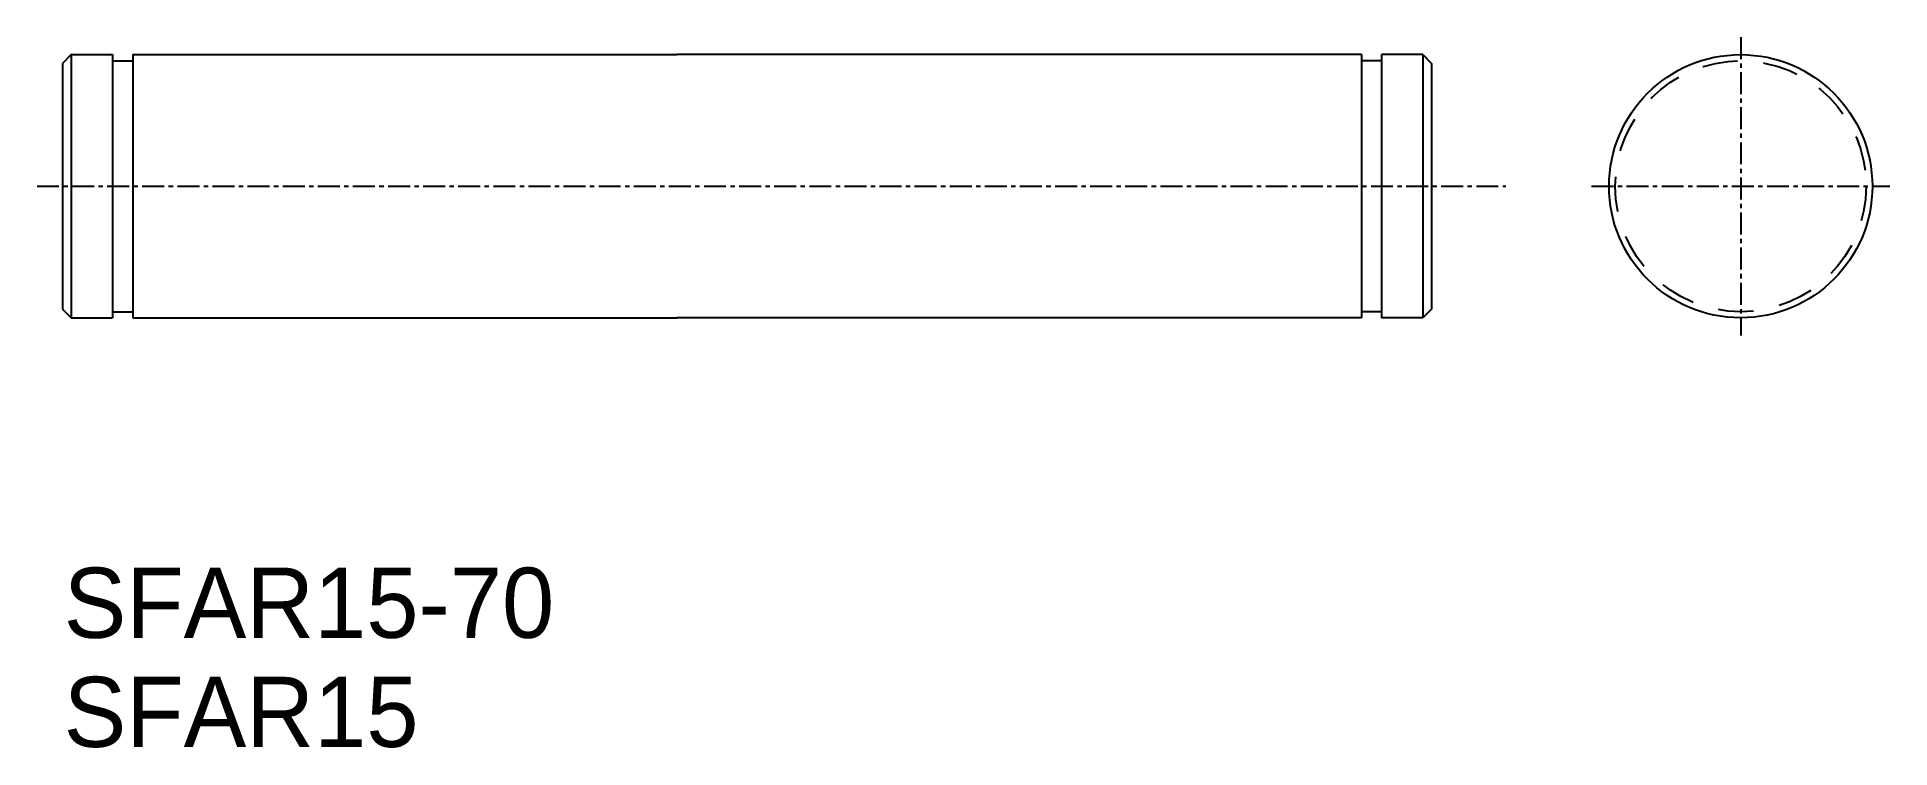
# Model space of a CAD drawing. Extents: x 262 to 367, y 76 to 117.
import ezdxf

# ---------------------------------------------------------------- set-up
doc = ezdxf.new("R2010")
doc.units = 0
doc.linetypes.add('CENTER', pattern=[2, 1.25, -0.25, 0.25, -0.25])
doc.linetypes.add('DASHED', pattern=[3.5, 2, -1.5])
doc.layers.get('0').update_dxf_attribs({"linetype": 'CONTINUOUS'})
doc.layers.add('CENTER', color=1, linetype='CENTER')

msp = doc.modelspace()

# ---------------------------------------------------------------- linework, layer by layer
at = {"color": 7, "linetype": 'CONTINUOUS'}
for p, q in [((263.78, 115.7), (263.28, 115.2)), ((263.28, 115.2), (263.28, 101.2)), ((263.78, 115.7), (263.78, 100.7)), ((263.78, 115.7), (266.13, 115.7)), ((266.13, 115.7), (266.13, 100.7)), ((266.13, 115.35), (267.28, 115.35)), ((267.28, 115.7), (298.28, 115.7)), ((267.28, 115.7), (267.28, 100.7)), ((337.28, 115.7), (298.28, 115.7)), ((337.28, 115.7), (337.28, 100.7)), ((338.43, 115.35), (337.28, 115.35)), ((338.43, 115.7), (338.43, 100.7)), ((340.78, 115.7), (338.43, 115.7)), ((340.78, 115.7), (340.78, 100.7)), ((340.78, 115.7), (341.28, 115.2)), ((341.28, 115.2), (341.28, 101.2)), ((263.28, 101.2), (263.78, 100.7)), ((263.78, 100.7), (266.13, 100.7)), ((266.13, 101.05), (267.28, 101.05)), ((267.28, 100.7), (298.28, 100.7)), ((337.28, 100.7), (298.28, 100.7)), ((338.43, 101.05), (337.28, 101.05)), ((340.78, 100.7), (338.43, 100.7)), ((341.28, 101.2), (340.78, 100.7))]:
    msp.add_line(p, q, dxfattribs=at)
msp.add_circle((358.89, 108.2), 7.5, dxfattribs=at)
at = {"color": 3, "linetype": 'DASHED'}
msp.add_circle((358.89, 108.2), 7.15, dxfattribs=at)
at = {"layer": 'CENTER', "color": 1, "linetype": 'CENTER'}
for p, q in [((358.89, 116.7), (358.89, 99.7)), ((261.83, 108.2), (345.51, 108.2)), ((350.39, 108.2), (367.39, 108.2))]:
    msp.add_line(p, q, dxfattribs=at)

# ---------------------------------------------------------------- texts
at = {"color": 7, "linetype": 'CONTINUOUS'}
for s, p in [('SFAR15-70', (263.35, 82.46)), ('SFAR15', (263.35, 76.24))]:
    msp.add_text(s, height=4, dxfattribs=at).set_placement(p)

doc.saveas('drawing.dxf')
